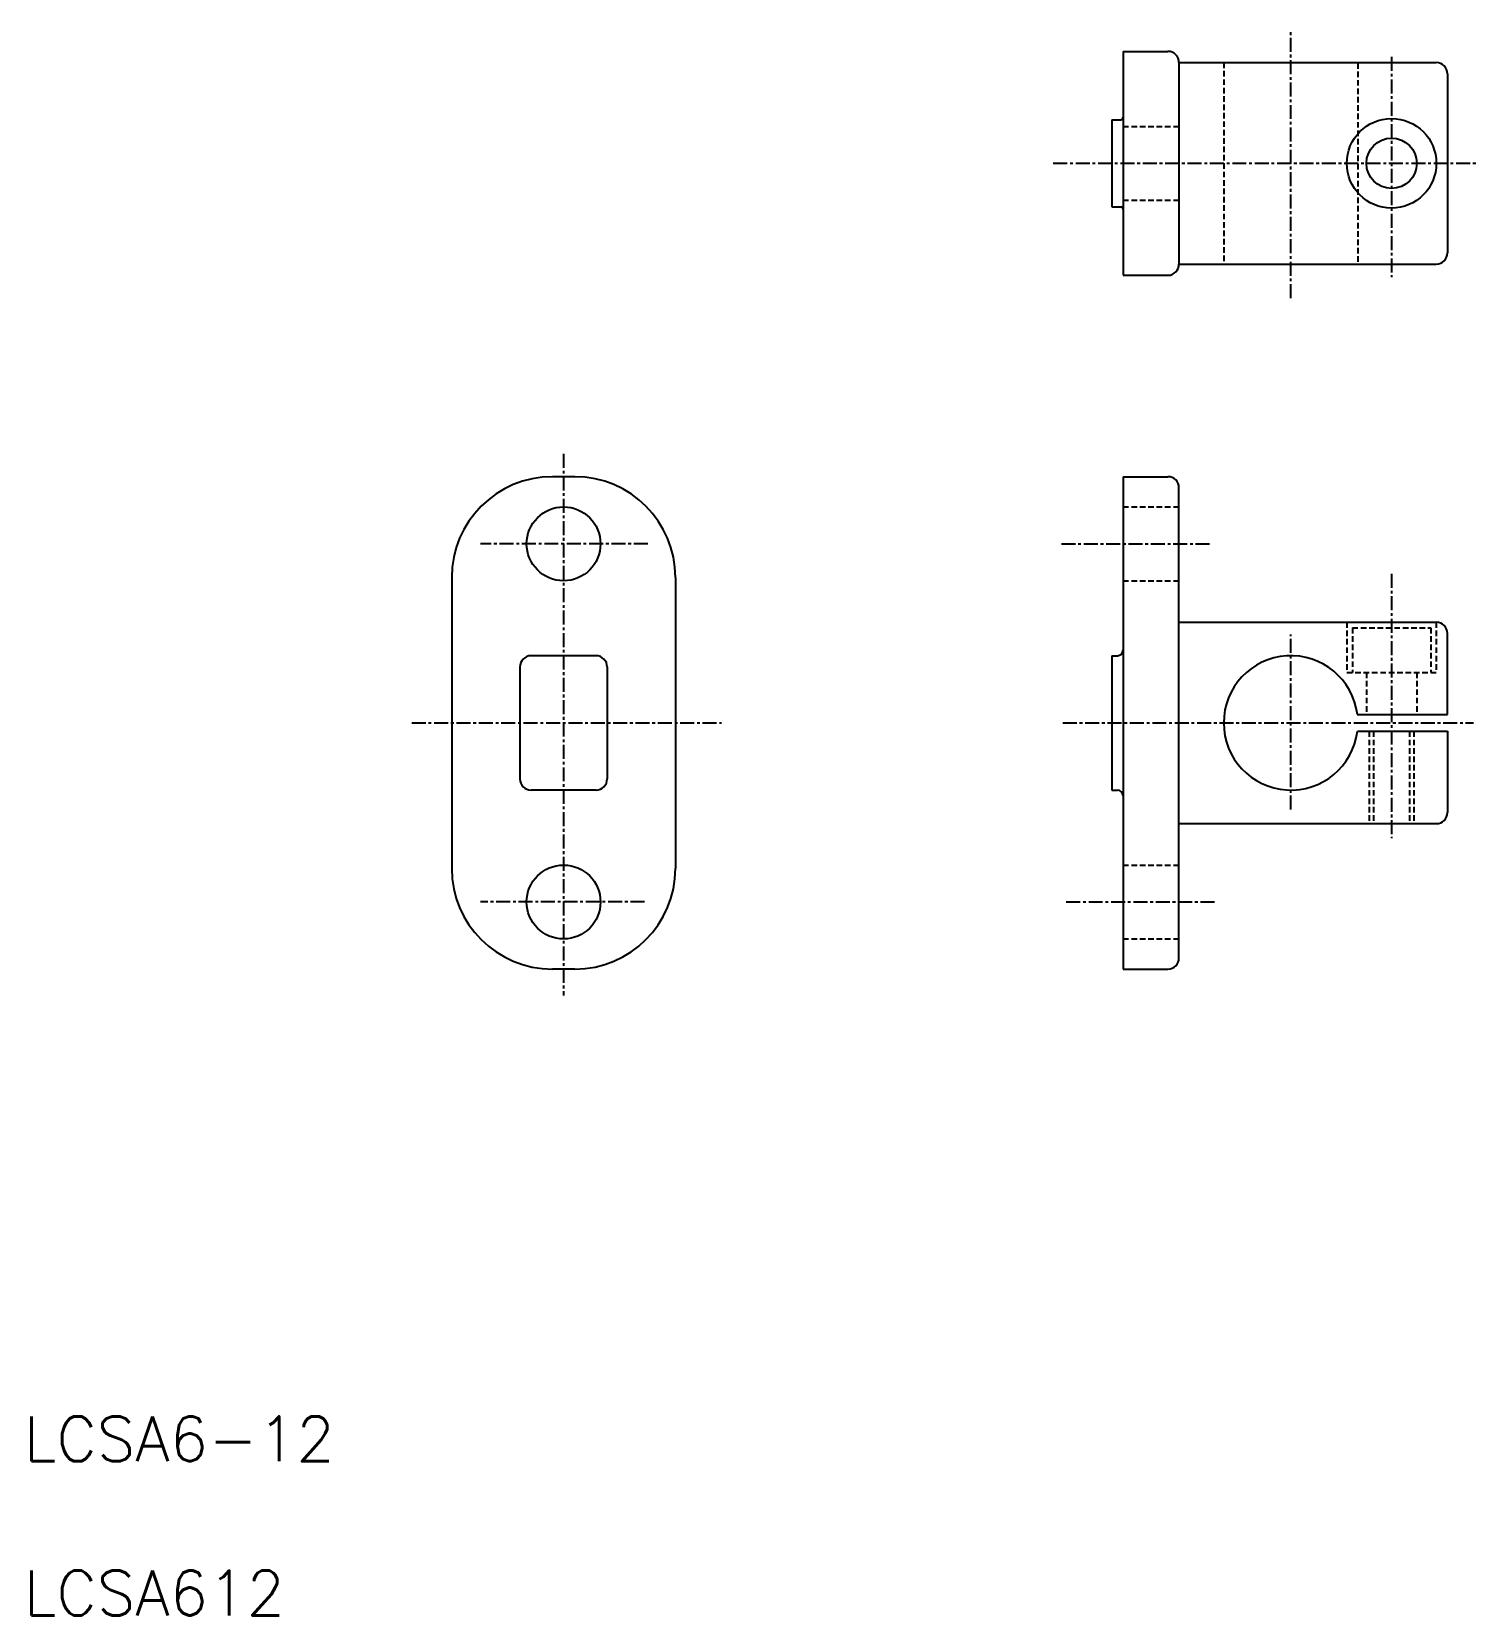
# Model space of a CAD drawing. Extents: x -48 to 82, y -80 to 62.
import ezdxf

# ---------------------------------------------------------------- set-up
doc = ezdxf.new("R2010")
doc.units = 0
doc.linetypes.add('CENTER', pattern=[2, 1.25, -0.25, 0.25, -0.25])
doc.linetypes.add('DASHED', pattern=[0.75, 0.5, -0.25])
doc.layers.get('0').update_dxf_attribs({"linetype": 'CONTINUOUS'})
doc.layers.add('CENTER', color=1, linetype='CENTER')
doc.styles.get("Standard").update_dxf_attribs({"font": 'txt.shx', "bigfont": 'bigfont.shx'})

msp = doc.modelspace()

# ---------------------------------------------------------------- linework, layer by layer
at = {"color": 7, "linetype": 'CONTINUOUS'}
for p, q in [((50, 60), (54, 60)), ((50, 60), (50, 40)), ((55, 59), (55, 41)), ((55, 59), (78, 59)), ((79, 58), (79, 42)), ((49, 53.9), (49, 46.1)), ((49, 53.9), (49.8, 53.9)), ((49, 46.1), (49.8, 46.1)), ((50, 40), (54, 40)), ((55, 41), (78, 41)), ((1, 22), (-1, 22)), ((50, 22), (54, 22)), ((50, 22), (50, -22)), ((55, -21), (55, 21)), ((-10, 13), (-10, -13)), ((10, 13), (10, -13)), ((55, 9), (78, 9)), ((79, 0.75), (79, 8)), ((2.9, 6), (-2.9, 6)), ((49, 6), (49, -6)), ((49, 6), (49.5, 6)), ((-3.9, 5), (-3.9, -5)), ((3.9, 5), (3.9, -5)), ((70.94, 0.75), (79, 0.75)), ((70.95, -0.75), (79, -0.75)), ((79, -0.75), (79, -8)), ((2.9, -6), (-2.9, -6)), ((49, -6), (49.5, -6)), ((55, -9), (78, -9)), ((1, -22), (-1, -22)), ((50, -22), (54, -22))]:
    msp.add_line(p, q, dxfattribs=at)
at = {"color": 3, "linetype": 'DASHED'}
for p, q in [((59, 59), (59, 41)), ((71, 58.94), (71, 41.06)), ((50, 53.3), (55, 53.3)), ((50, 46.7), (55, 46.7)), ((50, 19.3), (55, 19.3)), ((50, 12.7), (55, 12.7)), ((70, 9), (70, 4.5)), ((70.5, 8.5), (77.5, 8.5)), ((70.5, 8.5), (70.5, 4.5)), ((77.5, 8.5), (77.5, 4.5)), ((78, 9), (78, 4.5)), ((70, 4.5), (78, 4.5)), ((71.75, 4.5), (71.75, 0.75)), ((76.25, 4.5), (76.25, 0.75)), ((72, -0.75), (72, -9)), ((72.4, -0.75), (72.4, -9)), ((75.6, -0.75), (75.6, -9)), ((76, -0.75), (76, -9)), ((50, -12.7), (55, -12.7)), ((50, -19.3), (55, -19.3))]:
    msp.add_line(p, q, dxfattribs=at)
at = {"color": 7, "linetype": 'CONTINUOUS'}
for centre, radius in [((74, 50), 4), ((74, 50), 2.25), ((0, 16), 3.3), ((0, -16), 3.3)]:
    msp.add_circle(centre, radius, dxfattribs=at)
for centre, radius, start, end in [((54, 59), 1, 0, 90), ((78, 58), 1, 0, 90), ((49.8, 54.1), 0.2, 270, 0), ((49.8, 45.9), 0.2, 0, 90), ((78, 42), 1, 270, 0), ((54, 41), 1, 270, 0), ((-1, 13), 9, 90, 180), ((1, 13), 9, 0, 90), ((54, 21), 1, 0, 90), ((78, 8), 1, 0, 90), ((-2.9, 5), 1, 90, 180), ((2.9, 5), 1, 0, 90), ((49.5, 6.5), 0.5, 270, 0), ((65, 0), 6, 7.1808, 352.8192), ((-2.9, -5), 1, 180, 270), ((2.9, -5), 1, 270, 0), ((49.5, -6.5), 0.5, 0, 90), ((78, -8), 1, 270, 0), ((-1, -13), 9, 180, 270), ((1, -13), 9, 270, 0), ((54, -21), 1, 270, 0)]:
    msp.add_arc(centre, radius, start, end, dxfattribs=at)
at = {"layer": 'CENTER', "color": 1, "linetype": 'CENTER'}
for p, q in [((65, 37.96), (65, 61.76)), ((74, 59.5), (74, 39.84)), ((43.77, 50), (81.58, 50)), ((0, 24.03), (0, -24.37)), ((7.53, 16), (-7.44, 16)), ((44.49, 16), (57.83, 16)), ((74, 13.31), (74, -10.3)), ((65, -7.74), (65, 7.91)), ((-13.57, 0), (14.11, 0)), ((44.62, 0), (81.32, 0)), ((7.23, -16), (-7.44, -16)), ((44.93, -16), (58.42, -16))]:
    msp.add_line(p, q, dxfattribs=at)

# ---------------------------------------------------------------- texts
at = {"color": 7, "linetype": 'CONTINUOUS'}
for s, p in [('LCSA6-12', (-48.23, -65.97)), ('LCSA612', (-48.23, -79.74))]:
    msp.add_text(s, height=4, dxfattribs=at).set_placement(p)

doc.saveas('drawing.dxf')
